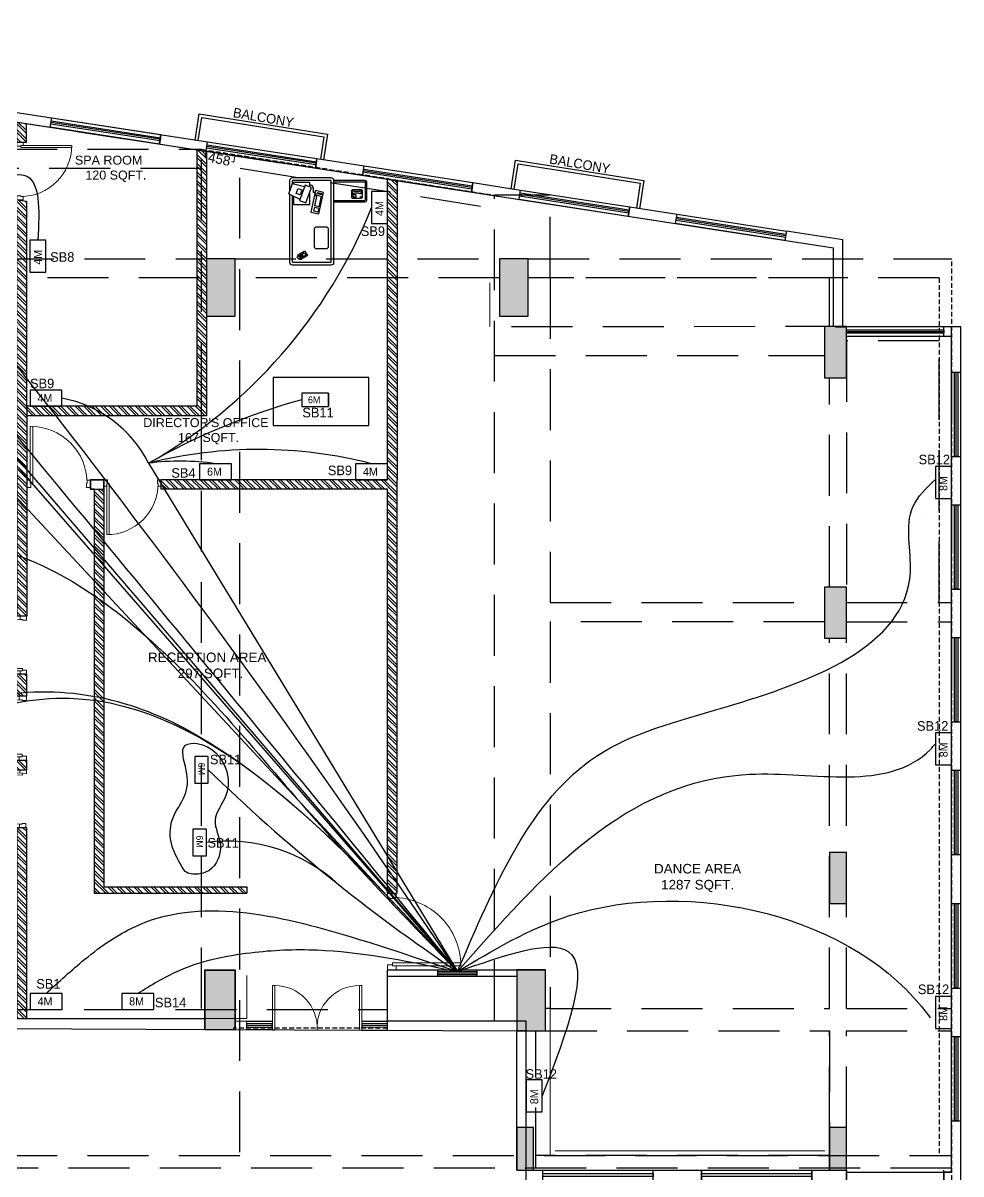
# Model space of a CAD drawing. Header units: millimetres. Extents: x 1464389 to 1998638, y -29162 to 256806.
# Drawn here: x 1717693 to 1732368, y 142002 to 160001 of the extents above; entities that cross this region are included whole.
import ezdxf

# ---------------------------------------------------------------- set-up
doc = ezdxf.new("R2010")
doc.units = ezdxf.units.MM
doc.header["$LTSCALE"] = 15
doc.header["$PDMODE"] = 35
doc.linetypes.add('DASHED2', pattern=[0.375, 0.25, -0.125])
doc.linetypes.add('HIDDEN', pattern=[9.525, 6.35, -3.175])
doc.layers.get('0').update_dxf_attribs({"lineweight": 5})
for name, color, linetype in [('0_1.5sqmm wire', 4, 'Continuous'), ('0_2.5sqmm', 6, 'Continuous'), ('0_COVE_loop', 30, 'Continuous'), ('A-ELEV-XTHK', 2, 'Continuous'), ('A-TEXT', 4, 'Continuous'), ('A-WNDW', 4, 'Continuous'), ('COLUMN', 14, 'Continuous'), ('FIRNTUR', 171, 'Continuous'), ('GFC Columns', 6, 'Continuous'), ('GFC Walls', 14, 'Continuous'), ('Layer 1', 7, 'Continuous'), ('NEW WALL', 5, 'Continuous'), ('S-beamline-7', 8, 'HIDDEN'), ('S-col-3', 3, 'Continuous'), ('S-rcshd-252', 252, 'Continuous'), ('Text', 250, 'Continuous')]:
    doc.layers.add(name, color=color, linetype=linetype)
for name, color, linetype, lineweight in [('A-DOOR', 4, 'Continuous', 0), ('dimension', 1, 'Continuous', 25), ('DOOR', 124, 'Continuous', 9), ('ledge wall line', 252, 'Continuous', 13), ('LS_DR_Wall', 5, 'Continuous', 35)]:
    doc.layers.add(name, color=color, linetype=linetype, lineweight=lineweight)
doc.layers.add('Furnitures', color=7, linetype='Continuous', lineweight=25, true_color=0x753b00)
doc.styles.add('ARIAL', font='arial.ttf')
doc.dimstyles.new('SC-25', dxfattribs={"dimtxt": 60, "dimasz": 30, "dimexe": 0, "dimexo": 0, "dimgap": 25, "dimtad": 0, "dimdec": 0, "dimzin": 0, "dimdsep": 46, "dimtxsty": 'ARIAL', "dimblk": 'ARCHTICK', "dimcen": 0.09, "dimdle": 3, "dimclrd": 251, "dimclre": 251, "dimclrt": 1, "dimadec": 0, "dimazin": 0, "dimtfac": 1, "dimtdec": 0, "dimtofl": 0, "dimtmove": 0, "dimatfit": 2, "dimfxl": 100, "dimtolj": 1, "dimtzin": 0, "dimarcsym": 0})

# ---------------------------------------------------------------- blocks, each defined once
blk = doc.blocks.new('JJJ')
at = {"layer": 'A-DOOR'}
blk.add_lwpolyline([(9654, -285892), (10402, -285892), (10402, -285852), (9654, -285852)], close=True, dxfattribs=at)
blk.add_arc((9694, -285849), 708, 359.7642, 93.2615, dxfattribs=at)
blk = doc.blocks.new('C')
at = {"layer": 'S-rcshd-252'}
h = blk.add_hatch(color=1, dxfattribs=at)
h.dxf.hatch_style = 1
h.paths.add_polyline_path([(2188411, 910774), (2187961, 910774), (2187961, 909874), (2188261, 909874), (2188411, 909874)])
h.paths.add_polyline_path([(2188411, 899641), (2188261, 899641), (2187961, 899641), (2187961, 898741), (2188411, 898741)])
h.paths.add_polyline_path([(2188711, 896750), (2187961, 896750), (2187961, 896550), (2188711, 896550)])
h.paths.add_polyline_path([(2193256, 899641), (2192781, 899641), (2192781, 898686), (2193256, 898686)])
h.paths.add_polyline_path([(2193196, 896750), (2193135, 896750), (2193135, 896550), (2193196, 896550)])
h.paths.add_polyline_path([(2193346, 896614), (2193196, 896614), (2193196, 896550), (2193346, 896550)])
h.paths.add_polyline_path([(2193736, 896750), (2193196, 896750), (2193196, 896614), (2193736, 896614)])
h.paths.add_polyline_path([(2193886, 896614), (2193736, 896614), (2193346, 896614), (2193346, 896550), (2193886, 896550)])
h.paths.add_polyline_path([(2193886, 896750), (2193736, 896750), (2193736, 896614), (2193886, 896614)])
h.paths.add_polyline_path([(2198475, 899036), (2198000, 899036), (2198000, 898722), (2198475, 898720)])
h.paths.add_polyline_path([(2198475, 899651), (2198000, 899651), (2198000, 899036), (2198475, 899036)])
h.paths.add_polyline_path([(2203030, 897190), (2202880, 897190), (2202880, 896750), (2203030, 896750)])
h.paths.add_polyline_path([(2203145, 897190), (2203030, 897190), (2203030, 896750), (2203145, 896750)])
h.paths.add_polyline_path([(2203145, 896750), (2203030, 896750), (2203030, 896550), (2203145, 896550)])
h.paths.add_polyline_path([(2203030, 896750), (2202880, 896750), (2202880, 896550), (2203030, 896550)])
h.paths.add_polyline_path([(2203030, 896550), (2202880, 896550), (2202880, 896520), (2203030, 896520)])
h.paths.add_polyline_path([(2203145, 896550), (2203030, 896550), (2203030, 896520), (2203145, 896520)])
h.paths.add_polyline_path([(2208039, 896750), (2207774, 896750), (2207774, 896550), (2208039, 896550)])
h.paths.add_polyline_path([(2208039, 897190), (2207774, 897190), (2207774, 896750), (2208039, 896750)])
h.paths.add_polyline_path([(2208039, 896550), (2207774, 896550), (2207774, 896520), (2208039, 896520)])
h.paths.add_polyline_path([(2208039, 901491), (2207774, 901491), (2207774, 900691), (2208039, 900691)])
h.paths.add_polyline_path([(2208039, 905638), (2207694, 905638), (2207694, 904838), (2208039, 904838)])
h.paths.add_polyline_path([(2208039, 909712), (2207694, 909712), (2207694, 908912), (2208039, 908912)])
h.paths.add_polyline_path([(2203060, 910774), (2202610, 910774), (2202610, 909874), (2203060, 909874)])
h.paths.add_polyline_path([(2198475, 910774), (2198025, 910774), (2198025, 909874), (2198475, 909874)])
h.paths.add_polyline_path([(2193260, 910774), (2192810, 910774), (2192810, 909874), (2193260, 909874)])
h = blk.add_hatch(color=1, dxfattribs=at)
h.dxf.hatch_style = 1
h.paths.add_polyline_path([(2203330, 899651), (2202880, 899651), (2202880, 898851), (2203030, 898851), (2203030, 898701), (2203330, 898701)])
h.paths.add_polyline_path([(2203030, 898851), (2202880, 898851), (2202880, 898701), (2203030, 898701)], flags=17)
at = {"layer": 'COLUMN', "color": 240, "true_color": 0xed1f24}
blk.add_lwpolyline([(2203330, 899651), (2202880, 899651), (2202880, 898701), (2203330, 898701)], close=True, dxfattribs=at)
at = {"layer": 'S-col-3', "color": 1, "lineweight": -3, "ltscale": 0.15}
for points in [[(2187961, 909874), (2188411, 909874), (2188411, 910774), (2187961, 910774)], [(2192810, 909874), (2193260, 909874), (2193260, 910774), (2192810, 910774)], [(2198025, 909874), (2198475, 909874), (2198475, 910774), (2198025, 910774)], [(2202610, 909874), (2203060, 909874), (2203060, 910774), (2202610, 910774)], [(2208039, 909712), (2207694, 909712), (2207694, 908912), (2208039, 908912)], [(2208039, 905638), (2207694, 905638), (2207694, 904838), (2208039, 904838)], [(2208039, 905638), (2207694, 905638), (2207694, 904838), (2208039, 904838)], [(2207774, 900691), (2208039, 900691), (2208039, 901491), (2207774, 901491)], [(2207774, 900691), (2208039, 900691), (2208039, 901491), (2207774, 901491)], [(2187961, 898741), (2188411, 898741), (2188411, 899641), (2187961, 899641)], [(2192781, 898686), (2193256, 898686), (2193256, 899641), (2192781, 899641)], [(2202880, 896520), (2203145, 896520), (2203145, 897190), (2202880, 897190)], [(2207774, 896520), (2208039, 896520), (2208039, 897190), (2207774, 897190)], [(2207774, 896520), (2208039, 896520), (2208039, 897190), (2207774, 897190)]]:
    blk.add_lwpolyline(points, close=True, dxfattribs=at)
blk.add_lwpolyline([(2198000, 898722), (2198000, 899651), (2198475, 899651), (2198475, 898720)], dxfattribs=at)
blk = doc.blocks.new('3rd floor beam')
at = {"layer": 'GFC Walls', "color": 252, "linetype": 'DASHED2', "ltscale": 20, "true_color": 0x939598}
for points in [[(2205673, 735816), (2205673, 750221)], [(2205473, 749921), (2205473, 736197)]]:
    blk.add_lwpolyline(points, dxfattribs=at)
at = {"layer": 'S-beamline-7', "ltscale": 10}
for p, q in [((2203758, 745084), (2203758, 748359)), ((2182149, 739337), (2184245, 739337)), ((2189240, 738482), (2196843, 738479)), ((2184095, 736197), (2184095, 738187)), ((2203758, 736636), (2203758, 738147)), ((2204023, 736636), (2204023, 738147))]:
    blk.add_line(p, q, dxfattribs=at)
at = {"layer": 'S-beamline-7', "color": 9, "ltscale": 10, "true_color": 0xc7c8ca}
for points in [[(2182149, 751932), (2193934, 751933)], [(2183870, 738187), (2183870, 751923)], [(2184470, 751923), (2184470, 738187)], [(2188715, 738187), (2188715, 751923)], [(2189315, 738187), (2189315, 751923)], [(2183870, 751632), (2183870, 751632), (2182445, 751632), (2182445, 750221), (2183870, 750221), (2183870, 749921), (2182445, 749921), (2182445, 738497)], [(2193934, 751632), (2189290, 751632), (2188690, 751632), (2184470, 751632)], [(2194534, 736247), (2194534, 751636)], [(2194534, 736247), (2194534, 751636)], [(2194536, 751636), (2198521, 751010)], [(2199389, 749921), (2199389, 751214), (2198517, 751214)], [(2198519, 738297), (2198519, 751213)], [(2184395, 750221), (2188794, 750221)], [(2189244, 750221), (2193980, 750221)], [(2194457, 750221), (2198594, 750221)], [(2199044, 749921), (2199044, 750221), (2205673, 750221)], [(2188794, 749921), (2184395, 749921)], [(2193905, 749921), (2189244, 749921)], [(2198594, 749921), (2194459, 749921)], [(2205473, 749921), (2199044, 749921)], [(2203758, 749158), (2203758, 749921), (2199389, 749921), (2199389, 744843), (2203678, 744843)], [(2204023, 748709), (2204023, 749159), (2198519, 749156)], [(2198519, 748706), (2203678, 748708)], [(2193934, 738497), (2193934, 747961)], [(2204023, 744843), (2205665, 744843)], [(2203678, 744543), (2199389, 744543), (2199389, 738497), (2203758, 738497), (2203758, 744284)], [(2204023, 744543), (2205665, 744543)], [(2204023, 738497), (2204023, 744543)], [(2184470, 742461), (2189315, 742461), (2189315, 743061), (2184470, 743061)], [(2204023, 738497), (2205665, 738497)], [(2182149, 738487), (2183945, 738487)], [(2184395, 738487), (2188765, 738487)], [(2182149, 738187), (2188765, 738187)], [(2184470, 738187), (2184470, 736237)], [(2199164, 735997), (2199164, 738147), (2203758, 738147), (2203758, 736197), (2199164, 736197)], [(2204023, 738147), (2205665, 738147)], [(2182149, 736197), (2205665, 736197)], [(2205665, 735997), (2182149, 735997)]]:
    blk.add_lwpolyline(points, dxfattribs=at)
for points in [[(2204023, 744843), (2205473, 744843), (2205473, 748934), (2204023, 748934)], [(2182445, 742761), (2183870, 742761), (2183870, 743061), (2182445, 743061)]]:
    blk.add_lwpolyline(points, close=True, dxfattribs=at)
blk = doc.blocks.new('_ArchTick')
at = {"color": 0, "linetype": 'ByBlock', "const_width": 0.15}
blk.add_lwpolyline([(-0.5, -0.5), (0.5, 0.5)], dxfattribs=at)
blk = doc.blocks.new('*D24')
at = {"layer": 'Defpoints', "color": 0, "ltscale": 0.25, "transparency": 16777216}
for p in [(886926, -144276), (886906, -144375), (887375, -144367)]:
    blk.add_point(p, dxfattribs=at)
at = {"layer": 'dimension', "color": 251, "lineweight": -2, "ltscale": 0.25, "transparency": 16777216}
for p, q in [((886926, -144276), (886906, -144375)), ((886903, -144374), (886940, -144382)), ((887358, -144466), (887320, -144458)), ((887375, -144367), (887355, -144465))]:
    blk.add_line(p, q, dxfattribs=at)
at = {"layer": 'dimension', "color": 251, "lineweight": -2, "ltscale": 0.25, "transparency": 16777216, "xscale": 30, "yscale": 30, "zscale": 30}
for p, rotation in [((886906, -144375), 168.5938547688542), ((887355, -144465), 348.5938547688542)]:
    blk.add_blockref('_ArchTick', p, dxfattribs=dict(at, rotation=rotation))
at = {"layer": 'dimension', "color": 1, "ltscale": 0.25, "transparency": 16777216, "insert": (887130, -144420), "char_height": 60, "attachment_point": 5, "rotation": 348.5939, "style": 'ARIAL'}
blk.add_mtext('\\A1;{\\H2.5x;458}', dxfattribs=at)
blk = doc.blocks.new('D900')
for points in [[(0, 840), (0, 900), (100, 900), (100, 850), (60, 850), (60, 840)], [(0, 60), (0, 0), (100, 0), (100, 50), (60, 50), (60, 60)]]:
    blk.add_lwpolyline(points, close=True)
blk.add_lwpolyline([(60, 850, -0.414214), (860, 50), (60, 50), (60, 85), (859, 85)], format="xyb")
blk = doc.blocks.new('DOOR')
at = {"layer": 'DOOR'}
for p, xscale, yscale, zscale, rotation in [((876743, -142876), 0.9998884328855395, 0.9998884328855395, 0.9998884328855395, 179.9999999999829), ((884116, -149552), -1.111111111111109, 1.111111111111109, 1.111111111111109, 270), ((884112, -152470), -1.000938348249392, 1.000938348249392, 1.000938348249392, 359.9999999999933), ((878641, -152620), 0.833208019786223, 0.833208019786223, 0.833208019786223, 90), ((878788, -152620), -0.8333333333330907, 0.8333333333330907, 0.8333333333330907, 270), ((878183, -153970), -0.8333333333323137, 0.8333333333323137, 0.8333333333323137, 180), ((884112, -153970), 1.001173196474355, 1.001173196474355, 1.001173196474355, 179.4305568197881), ((877163, -155840), -0.8333333333333355, 0.8333333333333355, 0.8333333333333341, 90)]:
    blk.add_blockref('D900', p, dxfattribs=dict(at, xscale=xscale, yscale=yscale, zscale=zscale, rotation=rotation))
at = {"layer": 'DOOR', "xscale": -1}
for p, rotation in [((883962, -144155), 180), ((881712, -147027), 180), ((881683, -155840), 90)]:
    blk.add_blockref('D900', p, dxfattribs=dict(at, rotation=rotation))
at = {"layer": 'DOOR'}
blk.add_blockref('D900', (881712, -145977), dxfattribs=at)
for p, xscale, yscale, zscale in [((880458, -146877), -1.022222222228302, 1.022222222228302, 1.022222222228302), ((884112, -153820), -1.111111111111109, 1.111111111111109, 1.111111111111109), ((889761, -157100), 1.33333333333362, 1.33333333333362, 1.33333333333362), ((881538, -160000), 0.8333333333333334, 0.8333333333333334, 0.8333333333333334)]:
    blk.add_blockref('D900', p, dxfattribs=dict(at, xscale=xscale, yscale=yscale, zscale=zscale))
at = {"layer": 'DOOR', "xscale": -1}
for p in [(880458, -146877), (880458, -151120), (880458, -151120), (880483, -153811)]:
    blk.add_blockref('D900', p, dxfattribs=at)
at = {"layer": 'DOOR'}
for p, rotation in [((880458, -147027), 180), ((880458, -147027), 180), ((885321, -149432), 270)]:
    blk.add_blockref('D900', p, dxfattribs=dict(at, rotation=rotation))
blk = doc.blocks.new('INTRNAL WALLS')
at = {"layer": 'ledge wall line'}
h = blk.add_hatch(dxfattribs=at)
h.set_pattern_fill('ANSI32', color=256, scale=10, angle=90)
h.paths.add_polyline_path([(881833, -153970), (884112, -153970), (884112, -153820), (881683, -153820), (881683, -157110), (881833, -157110)])
h.paths.add_polyline_path([(882312, -149582), (883965, -149582), (883965, -149432), (881862, -149432), (881862, -147927), (881712, -147927), (881712, -149582), (882162, -149582), (882162, -152470), (881712, -152470), (881712, -152620), (883962, -152620), (883962, -152820), (884112, -152820), (884112, -152470), (882312, -152470)])
h.paths.add_polyline_path([(880483, -151120), (875067, -151120), (875067, -151270), (876950, -151270), (876950, -152620), (877891, -152620), (877891, -152470), (877100, -152470), (877100, -151270), (878641, -151270), (878641, -152620), (878788, -152620), (878788, -151270), (878933, -151270), (880333, -151270), (880333, -152470), (879538, -152470), (879538, -152620), (880333, -152620), (880333, -152911), (880483, -152911)])
h.paths.add_polyline_path([(880483, -148961), (880483, -147927), (880333, -147927), (880333, -148961), (874917, -148961), (874917, -149111), (880333, -149111), (880333, -150220), (880483, -150220)])
h.paths.add_polyline_path([(880483, -146877), (877313, -146877), (877313, -144171), (880333, -144645), (880333, -145977), (880483, -145977), (880483, -144517), (876791, -143937), (876791, -143775), (876641, -143775), (876641, -144065), (877163, -144147), (877163, -146877), (875067, -146877), (875067, -147027), (880483, -147027)])
h.paths.add_polyline_path([(884112, -145078), (881712, -144708), (881712, -145077), (881862, -145077), (881862, -144883), (883962, -145207), (883962, -146877), (881712, -146877), (881712, -147027), (883962, -147027), (883967, -151569), (884117, -151569)])
h.paths.add_polyline_path([(886927, -144298), (886777, -144275), (886777, -148282), (884115, -148282), (884115, -148432), (886927, -148432)])
h.paths.add_polyline_path([(889911, -149432), (889911, -144757), (889761, -144734), (889761, -149432), (886221, -149432), (886221, -149582), (889761, -149582), (889761, -155900), (889911, -155900)])
h.paths.add_polyline_path([(881638, -158065), (881683, -158065), (881683, -157965), (881538, -157965), (881538, -159250), (881638, -159250)])
h.paths.add_polyline_path([(882037, -160000), (881538, -160000), (881538, -160100), (882037, -160100)])
h.paths.add_polyline_path([(884112, -154870), (883962, -154870), (883962, -157860), (884112, -157860)])
h.paths.add_polyline_path([(880783, -155840), (880483, -155840), (880483, -153811), (878183, -153811), (878183, -153970), (880333, -153970), (880333, -155840), (878333, -155840), (878333, -154720), (878183, -154720), (878183, -155840), (877313, -155840), (877163, -155840), (877163, -157110), (877313, -157110), (877313, -155990), (880783, -155987)])
h.paths.add_polyline_path([(876413, -155840), (875067, -155840), (875067, -155990), (876413, -155990)])
h.paths.add_polyline_path([(876863, -157860), (875067, -157860), (875067, -158010), (876863, -158010)])
h.paths.add_polyline_path([(876791, -142736), (876641, -142714), (876641, -142876), (876791, -142876)])
h.paths.add_polyline_path([(884112, -143864), (883962, -143841), (883962, -144155), (884112, -144155)])
h = blk.add_hatch(dxfattribs=at)
h.set_pattern_fill('ANSI32', color=256, scale=10, angle=90)
h.paths.add_polyline_path([(887561, -155800), (885171, -155800), (885171, -155900), (887561, -155900)])
h.paths.add_polyline_path([(885321, -149582), (885171, -149582), (885171, -155800), (885321, -155800)])
at = {"layer": 'NEW WALL'}
for p, q in [((876641, -143775), (876641, -144065)), ((876791, -143775), (876641, -143775)), ((876791, -143937), (876791, -143775)), ((880483, -144517), (876791, -143937)), ((883962, -144155), (883962, -143841)), ((883962, -143841), (884112, -143864)), ((884112, -144155), (884112, -143864)), ((877163, -144147), (876641, -144065)), ((877163, -144147), (877163, -146877)), ((883962, -144155), (884112, -144155)), ((880333, -144645), (877313, -144171)), ((877313, -144171), (877313, -146877)), ((886777, -144275), (886777, -148282)), ((886777, -144275), (886927, -144298)), ((886927, -144298), (886927, -148432)), ((880483, -144517), (880483, -145977)), ((880333, -144645), (880333, -145977)), ((881712, -144708), (884112, -145078)), ((881712, -144708), (881712, -145077)), ((881862, -144883), (883962, -145207)), ((881862, -144883), (881862, -145077)), ((881712, -145077), (881862, -145077)), ((883962, -146877), (883962, -145207)), ((880333, -145977), (880483, -145977)), ((877163, -146877), (875067, -146877)), ((875067, -146877), (875067, -147027)), ((880483, -147027), (875067, -147027)), ((880483, -146877), (877313, -146877)), ((880483, -146877), (880483, -147027)), ((883962, -146877), (881712, -146877)), ((881712, -146877), (881712, -147027)), ((881712, -147027), (883962, -147027)), ((880333, -148961), (880333, -147927)), ((880483, -147927), (880333, -147927)), ((880483, -148961), (880483, -147927)), ((881712, -147927), (881712, -149277)), ((881712, -149582), (881712, -147927)), ((881712, -147927), (881862, -147927)), ((881862, -147927), (881862, -149432)), ((880333, -148961), (874917, -148961)), ((874917, -148961), (874917, -149111)), ((880483, -150220), (880483, -148961)), ((880333, -149111), (874917, -149111)), ((880333, -150220), (880333, -149111)), ((886221, -149582), (886221, -149432)), ((882162, -149582), (881712, -149582)), ((882162, -149582), (882162, -152470)), ((882312, -149582), (883962, -149582)), ((882312, -152470), (882312, -149582)), ((885171, -149582), (885321, -149582)), ((880483, -150220), (880333, -150220)), ((880483, -151120), (875067, -151120)), ((875067, -151270), (875067, -151120)), ((880483, -151120), (880483, -152911)), ((876950, -151270), (875067, -151270)), ((876950, -151270), (876950, -152620)), ((878641, -151270), (877100, -151270)), ((877100, -151270), (877100, -152470)), ((878641, -152620), (878641, -151270)), ((878783, -151270), (878933, -151270)), ((880333, -151270), (878788, -151270)), ((878788, -152620), (878788, -151270)), ((880333, -151270), (880333, -152470)), ((877891, -152620), (876950, -152620)), ((877891, -152470), (877100, -152470)), ((877891, -152620), (877891, -152470)), ((878641, -152620), (878791, -152620)), ((880333, -152470), (879538, -152470)), ((879538, -152620), (879538, -152470)), ((880333, -152620), (879538, -152620)), ((880333, -152620), (880333, -152911)), ((880333, -152911), (880483, -152911)), ((878183, -153811), (880483, -153811)), ((878183, -153970), (878183, -153811)), ((880483, -153811), (880483, -155840)), ((881683, -153820), (881683, -157110)), ((881683, -153820), (884112, -153820)), ((884112, -153820), (884112, -153970)), ((880333, -153970), (878183, -153970)), ((880333, -153970), (880333, -155840)), ((881833, -153970), (881833, -157110)), ((881833, -153970), (884112, -153970)), ((878183, -155840), (878183, -154720)), ((878183, -154720), (878333, -154720)), ((878333, -154720), (878333, -155840)), ((883962, -154870), (883962, -157860)), ((883962, -154870), (884112, -154870)), ((884112, -154870), (884112, -157860)), ((878183, -155840), (877313, -155840)), ((878333, -155840), (880333, -155840)), ((880483, -155840), (880783, -155840)), ((880783, -155840), (880783, -155987)), ((887561, -155800), (887561, -155900)), ((880783, -155987), (877313, -155990)), ((881683, -157110), (881833, -157110)), ((881538, -159250), (881538, -157965)), ((881538, -157965), (881683, -157965)), ((881683, -158065), (881683, -157965)), ((883962, -157860), (884112, -157860)), ((881638, -159250), (881638, -158065)), ((881638, -158065), (881683, -158065)), ((881538, -159250), (881638, -159250)), ((881538, -160000), (882037, -160000)), ((881538, -160100), (881538, -160000)), ((882037, -160000), (882037, -160100)), ((881538, -160100), (882037, -160100))]:
    blk.add_line(p, q, dxfattribs=at)
for points in [[(876791, -142876), (876641, -142876), (876641, -142714), (876791, -142736)], [(876413, -155840), (875067, -155840), (875067, -155990), (876413, -155990)], [(875067, -157860), (876863, -157860), (876863, -158010), (875067, -158010)]]:
    blk.add_lwpolyline(points, close=True, dxfattribs=at)
for points in [[(889761, -149432), (889761, -144734), (889911, -144757), (889911, -149432)], [(884112, -145078), (884117, -151569), (883967, -151569), (883962, -147027)], [(886777, -148282), (884112, -148282)], [(886927, -148432), (884112, -148432)], [(881862, -149432), (883962, -149432)], [(889761, -149432), (886221, -149432)], [(889761, -155900), (889911, -155900), (889911, -149432)], [(885171, -149582), (885171, -155900), (887561, -155900)], [(885321, -149582), (885321, -155800), (887561, -155800)], [(889761, -155900), (889761, -149582), (886221, -149582)], [(882312, -152470), (884112, -152470), (884112, -152820), (883962, -152820), (883962, -152620), (881712, -152620), (881712, -152470), (882162, -152470)], [(877313, -155990), (877313, -157110), (877163, -157110), (877163, -155840), (877313, -155840)]]:
    blk.add_lwpolyline(points, dxfattribs=at)
blk = doc.blocks.new('DESK1')
at = {"layer": 'Furnitures'}
for p, q in [((0, 1.35), (0, 0.65)), ((0.244, 1.4), (0.05, 1.4)), ((0.05, 1.34), (0.05, 0.66)), ((0.109, 1.35), (0.06, 1.35)), ((0.089, 1.333), (0.114, 1.333)), ((0.089, 1.033), (0.089, 1.333)), ((0.297, 1.419), (0.109, 1.351)), ((0.109, 1.351), (0.163, 1.131)), ((0.293, 1.285), (0.199, 1.251)), ((0.318, 1.214), (0.293, 1.285)), ((0.297, 1.419), (0.397, 1.217)), ((1.55, 1.4), (0.307, 1.4)), ((1.54, 1.35), (0.331, 1.35)), ((0.34, 1.333), (0.489, 1.333)), ((0.489, 1.333), (0.489, 1.033)), ((1.447, 1.264), (1.429, 1.231)), ((1.491, 1.239), (1.447, 1.264)), ((1.55, 0.66), (1.55, 1.34)), ((1.6, 0.65), (1.6, 1.35)), ((0.139, 1.123), (0.421, 1.225)), ((0.182, 1.005), (0.139, 1.123)), ((0.464, 1.108), (0.182, 1.005)), ((0.199, 1.251), (0.224, 1.18)), ((0.224, 1.18), (0.318, 1.214)), ((0.421, 1.225), (0.464, 1.108)), ((1.413, 1.255), (1.338, 1.125)), ((1.338, 1.125), (1.425, 1.075)), ((1.358, 1.143), (1.383, 1.186)), ((1.365, 1.139), (1.358, 1.143)), ((1.39, 1.182), (1.365, 1.139)), ((1.398, 1.177), (1.373, 1.134)), ((1.373, 1.134), (1.416, 1.109)), ((1.383, 1.186), (1.39, 1.182)), ((1.409, 1.219), (1.398, 1.201)), ((1.398, 1.201), (1.461, 1.165)), ((1.441, 1.152), (1.398, 1.177)), ((1.471, 1.183), (1.409, 1.219)), ((1.431, 1.245), (1.413, 1.255)), ((1.416, 1.109), (1.441, 1.152)), ((1.431, 1.245), (1.422, 1.23)), ((1.422, 1.23), (1.474, 1.2)), ((1.449, 1.148), (1.424, 1.105)), ((1.424, 1.105), (1.431, 1.101)), ((1.425, 1.075), (1.5, 1.205)), ((1.429, 1.231), (1.472, 1.206)), ((1.431, 1.101), (1.456, 1.144)), ((1.456, 1.144), (1.449, 1.148)), ((1.461, 1.165), (1.471, 1.183)), ((1.472, 1.206), (1.491, 1.239)), ((1.474, 1.2), (1.483, 1.215)), ((1.5, 1.205), (1.483, 1.215)), ((0.172, 1.033), (0.089, 1.033)), ((0.125, 1.033), (0.14, 0.998)), ((0.14, 0.998), (0.152, 0.993)), ((0.152, 0.993), (0.156, 0.993)), ((0.156, 0.993), (0.156, 0.986)), ((0.156, 0.986), (0.164, 0.991)), ((0.164, 0.991), (0.164, 0.978)), ((0.164, 0.978), (0.174, 0.983)), ((0.174, 0.983), (0.178, 0.973)), ((0.178, 0.973), (0.184, 0.986)), ((0.184, 0.986), (0.186, 0.971)), ((0.186, 0.971), (0.19, 0.983)), ((0.19, 1.033), (0.189, 1.033)), ((0.19, 0.971), (0.201, 0.983)), ((0.19, 0.983), (0.19, 0.971)), ((0.201, 0.983), (0.201, 0.966)), ((0.201, 0.966), (0.211, 0.981)), ((0.211, 0.981), (0.207, 0.968)), ((0.207, 0.968), (0.219, 0.978)), ((0.219, 0.978), (0.221, 0.966)), ((0.221, 0.966), (0.231, 0.978)), ((0.231, 0.966), (0.239, 0.978)), ((0.231, 0.978), (0.231, 0.966)), ((0.239, 0.933), (0.63, 1.016)), ((0.239, 0.978), (0.241, 0.968)), ((0.244, 0.908), (0.239, 0.933)), ((0.241, 0.968), (0.249, 0.978)), ((0.27, 0.786), (0.244, 0.908)), ((0.249, 0.966), (0.258, 0.978)), ((0.249, 0.978), (0.249, 0.966)), ((0.489, 1.033), (0.258, 1.033)), ((0.258, 0.978), (0.262, 0.968)), ((0.262, 0.968), (0.268, 0.973)), ((0.268, 0.973), (0.264, 0.954)), ((0.264, 0.954), (0.27, 0.939)), ((0.661, 0.869), (0.27, 0.786)), ((0.298, 0.894), (0.274, 0.889)), ((0.274, 0.889), (0.289, 0.816)), ((0.293, 0.919), (0.342, 0.929)), ((0.314, 0.821), (0.298, 0.894)), ((0.518, 0.941), (0.322, 0.899)), ((0.322, 0.899), (0.338, 0.826)), ((0.338, 0.826), (0.534, 0.868)), ((0.534, 0.868), (0.518, 0.941)), ((0.616, 0.962), (0.543, 0.946)), ((0.543, 0.946), (0.558, 0.873)), ((0.558, 0.873), (0.632, 0.888)), ((0.632, 0.888), (0.616, 0.962)), ((0.63, 1.016), (0.661, 0.869)), ((0.925, 0.95), (0.9, 0.925)), ((0.9, 0.925), (0.9, 0.725)), ((1.275, 0.95), (0.925, 0.95)), ((1.3, 0.925), (1.275, 0.95)), ((1.3, 0.725), (1.3, 0.925)), ((0.06, 0.65), (1.54, 0.65)), ((0.289, 0.816), (0.314, 0.821)), ((0.9, 0.725), (0.925, 0.7)), ((0.925, 0.7), (1.275, 0.7)), ((1.275, 0.7), (1.3, 0.725)), ((0.05, 0.6), (0.05, 0.03)), ((0.05, 0.6), (1.55, 0.6)), ((0.075, 0.6), (0.075, 0.035)), ((0.425, 0.035), (0.425, 0.6)), ((0.45, 0.03), (0.45, 0.6)), ((0.225, 0.09), (0.225, 0.26)), ((0.24, 0.275), (0.36, 0.275)), ((0.245, 0.228), (0.245, 0.245)), ((0.247, 0.223), (0.253, 0.217)), ((0.255, 0.255), (0.285, 0.255)), ((0.255, 0.138), (0.255, 0.212)), ((0.285, 0.138), (0.285, 0.212)), ((0.287, 0.217), (0.293, 0.223)), ((0.295, 0.228), (0.295, 0.245)), ((0.308, 0.243), (0.308, 0.197)), ((0.355, 0.243), (0.308, 0.243)), ((0.355, 0.197), (0.355, 0.243)), ((0.375, 0.26), (0.375, 0.09)), ((0.08, 0), (0.42, 0)), ((0.085, 0.025), (0.415, 0.025)), ((0.36, 0.075), (0.24, 0.075)), ((0.245, 0.105), (0.245, 0.122)), ((0.253, 0.133), (0.247, 0.127)), ((0.285, 0.095), (0.255, 0.095)), ((0.287, 0.133), (0.293, 0.127)), ((0.295, 0.105), (0.295, 0.122)), ((0.308, 0.197), (0.355, 0.197)), ((0.347, 0.109), (0.347, 0.101)), ((0.355, 0.109), (0.347, 0.109)), ((0.347, 0.101), (0.355, 0.101)), ((0.355, 0.101), (0.355, 0.109))]:
    blk.add_line(p, q, dxfattribs=at)
for centre, radius, start, end in [((0.05, 1.35), 0.05, 90, 180), ((0.06, 1.34), 0.01, 90, 180), ((1.54, 1.34), 0.01, 0, 90), ((1.55, 1.35), 0.05, 0, 90), ((0.05, 0.65), 0.05, 180, 270), ((0.06, 0.66), 0.01, 180, 270), ((1.54, 0.66), 0.01, 270, 0), ((1.54, 0.66), 0.01, 270, 0), ((1.55, 0.65), 0.05, 270, 0), ((0.24, 0.26), 0.015, 90, 180), ((0.255, 0.245), 0.01, 90, 180), ((0.252, 0.228), 0.0075, 180, 225), ((0.248, 0.212), 0.0075, 0, 45), ((0.285, 0.245), 0.01, 0, 90), ((0.293, 0.212), 0.0075, 135, 180), ((0.288, 0.228), 0.0075, 315, 0), ((0.36, 0.26), 0.015, 0, 90), ((0.08, 0.03), 0.03, 180, 270), ((0.085, 0.035), 0.01, 180, 270), ((0.24, 0.09), 0.015, 180, 270), ((0.252, 0.122), 0.0075, 135, 180), ((0.255, 0.105), 0.01, 180, 270), ((0.248, 0.138), 0.0075, 315, 0), ((0.292, 0.138), 0.007, 180, 225), ((0.285, 0.105), 0.01, 270, 0), ((0.288, 0.122), 0.007, 0, 45), ((0.36, 0.09), 0.015, 270, 0), ((0.415, 0.035), 0.01, 270, 0), ((0.42, 0.03), 0.03, 270, 0)]:
    blk.add_arc(centre, radius, start, end, dxfattribs=at)
blk = doc.blocks.new('outer wall')
for p, q in [((886191, -144184.2), (886213.5, -144041.2)), ((886193.7, -144184.7), (886217, -144036.5)), ((888631.2, -144560.2), (888654.5, -144412)), ((895977.6, -145691.9), (896000.9, -145543.7)), ((898732.9, -157382.1), (898732.9, -156059.1)), ((887376.9, -157900.1), (887556.9, -157900.1)), ((887556.9, -157900.1), (887556.9, -158031.3)), ((898462.9, -160261.1), (898462.9, -160381.1))]:
    blk.add_line(p, q)
at = {"layer": 'A-WNDW', "ltscale": 0.5}
for p, q in [((884483.9, -143921.3), (884507.2, -143773.1)), ((884484.1, -143921.3), (884507.4, -143773.1)), ((886922.1, -144296.9), (886945.4, -144148.7)), ((886922.4, -144296.9), (886945.7, -144148.7)), ((889372.1, -144676.6), (889395.4, -144528.4)), ((891818.9, -145051.2), (891842.2, -144903)), ((894268, -145428.5), (894291.3, -145280.3)), ((887556.9, -157900.1), (887958.9, -157900.2)), ((889358.9, -157900.2), (889760.9, -157900.1)), ((887556.9, -158031.3), (887958.9, -158031)), ((889358.9, -158041.6), (889760.9, -158041.1))]:
    blk.add_line(p, q, dxfattribs=at)
for points in [[(884484.1, -143919.6), (884507.4, -143771.4), (886217, -144036.5), (886193.7, -144184.7)], [(886201.8, -144133.6), (884492, -143870.2), (884499.6, -143820.8), (886209.4, -144084.2)], [(886922.4, -144295.2), (886945.7, -144147), (888655.2, -144412.1), (888632, -144560.3)], [(888640.1, -144509.2), (886930.2, -144245.8), (886937.8, -144196.4), (888647.7, -144459.8)], [(889372.5, -144674.3), (889395.8, -144526.2), (891096.3, -144785.8), (891073, -144934)], [(891080.5, -144886.9), (889380.6, -144623.3), (889388.2, -144573.8), (891088.1, -144837.5)], [(891818.9, -145051.2), (891842.2, -144903), (893550, -145166.1), (893526.7, -145314.3)], [(893534.8, -145263.8), (891827.3, -144997.9), (891834.9, -144948.5), (893542.4, -145214.4)], [(894268, -145428.5), (894291.3, -145280.3), (896000.9, -145543.7), (895977.6, -145691.9)], [(895985.5, -145642.5), (894276.1, -145377.4), (894283.7, -145328), (895993.1, -145593.1)], [(896940.9, -147091.1), (898462.9, -147091.1), (898462.9, -147141.1), (896940.9, -147141.1)], [(898632.9, -149071.1), (898632.9, -147751.1), (898682.9, -147751.1), (898682.9, -149071.1)], [(898632.9, -151146.1), (898632.9, -149826.1), (898682.9, -149826.1), (898682.9, -151146.1)], [(898632.9, -153221.1), (898632.9, -151901.1), (898682.9, -151901.1), (898682.9, -153221.1)], [(898632.9, -155294.1), (898632.9, -153976.1), (898682.9, -153976.1), (898682.9, -155294.1)], [(898632.9, -157382.1), (898632.9, -156059.1), (898682.9, -156059.1), (898682.9, -157382.1)], [(887958.9, -157941.7), (887556.9, -157942), (887556.9, -157992), (887958.9, -157991.7)], [(889760.9, -157941), (889358.9, -157941.6), (889358.9, -157991.6), (889760.9, -157991)], [(898632.9, -159461.1), (898632.9, -158142.1), (898682.9, -158142.1), (898682.9, -159461.1)], [(892191.9, -160281.1), (893917.9, -160281.1), (893917.9, -160331.1), (892191.9, -160331.1)], [(894672.9, -160281.1), (896400.9, -160281.1), (896400.9, -160331.1), (894672.9, -160331.1)]]:
    blk.add_lwpolyline(points, close=True, dxfattribs=at)
for points in [[(886205.6, -144108.9), (884495.8, -143845.5)], [(888643.9, -144484.5), (886934, -144221.1)], [(891084.3, -144862.2), (889384.1, -144600.3)], [(893538.6, -145239.1), (891831.1, -144973.2)], [(895989.3, -145617.8), (894279.6, -145354.4)], [(896940.9, -147116.1), (898462.9, -147116.1)], [(898657.9, -149071.1), (898657.9, -147751.1)], [(898657.9, -151146.1), (898657.9, -149826.1)], [(898657.9, -153221.1), (898657.9, -151901.1)], [(898657.9, -155294.1), (898657.9, -153976.1)], [(898657.9, -157382.1), (898657.9, -156059.1)], [(898657.9, -159461.1), (898657.9, -158142.1)]]:
    blk.add_lwpolyline(points, dxfattribs=at)
at = {"layer": 'A-WNDW', "ltscale": 0.5, "const_width": 14.1}
for points in [[(887958.9, -157966.7), (887556.9, -157967)], [(889760.9, -157966), (889358.9, -157966.6)]]:
    blk.add_lwpolyline(points, dxfattribs=at)
at = {"layer": 'GFC Walls'}
for p, q in [((874916.9, -142290.9), (886945.3, -144150.9)), ((884899.9, -143985.6), (885646.1, -144100.4)), ((886191, -144184.2), (886214.3, -144036.1)), ((886193.7, -144184.7), (886217, -144036.5)), ((887338.2, -144361.2), (888084.4, -144476)), ((888632, -144560.3), (888655.2, -144412.1)), ((888632, -144560.3), (888655.2, -144412.1)), ((888654.5, -144412), (889395.8, -144526.2)), ((889788.3, -144738.6), (890534.5, -144853.4)), ((891073, -144934), (891096.3, -144785.8)), ((891096.3, -144785.8), (891842.2, -144903)), ((892232.5, -145113.3), (892978.7, -145228.1)), ((893550, -145166.1), (894290.9, -145282.6)), ((894681.6, -145490.5), (895427.8, -145605.4)), ((896885.9, -145680), (896000.9, -145543.7)), ((896885.9, -147041.8), (896885.9, -145680)), ((896735.9, -147041.8), (896735.9, -145808.7)), ((896769.9, -147041.1), (896919.9, -147041.1)), ((898732.9, -147041.1), (896907.9, -147041.1)), ((898462.9, -147191.1), (898462.9, -147041.1)), ((898582.9, -147191.1), (898582.9, -147041.1)), ((898732.9, -160381.1), (898732.9, -147041.1)), ((898570.9, -147191.1), (896940.9, -147191.1)), ((898582.9, -147191.1), (896940.9, -147191.1)), ((898582.9, -147751.1), (898582.9, -147191.1)), ((898582.9, -147751.1), (898582.9, -148506.1)), ((898582.9, -147751.1), (898732.9, -147751.1)), ((898582.9, -151146.1), (898582.9, -149071.1)), ((898582.9, -151131.1), (898582.9, -149813.1)), ((898582.9, -151146.1), (898582.9, -149826.1)), ((898582.9, -149826.1), (898582.9, -150581.1)), ((898582.9, -153221.1), (898582.9, -151146.1)), ((898582.9, -153206.1), (898582.9, -151888.1)), ((898582.9, -153221.1), (898582.9, -151901.1)), ((898582.9, -151901.1), (898582.9, -152656.1)), ((898582.9, -156059.1), (898582.9, -153221.1)), ((891781.9, -157100.1), (889760.9, -157100.1)), ((889760.9, -158041.1), (889760.9, -157100.1)), ((891781.9, -157200.1), (889760.9, -157200.1)), ((898582.9, -159461.1), (898582.9, -157382.1)), ((882787.9, -158010.1), (891781.9, -158050.1)), ((883033.9, -157860.1), (886901.9, -157860.1)), ((891931.9, -157900.1), (889760.9, -157900.1)), ((891931.9, -160231.1), (891931.9, -157900.1)), ((891781.9, -160231.1), (891781.9, -158050.1)), ((891931.9, -158050.1), (891781.9, -158050.1)), ((898582.9, -160261.1), (898582.9, -159461.1)), ((891781.9, -160231.1), (896940.9, -160231.1)), ((891931.9, -160381.1), (891931.9, -160231.1)), ((892191.9, -160381.1), (892191.9, -160231.1)), ((893917.9, -160381.1), (893917.9, -160231.1)), ((894672.9, -160231.1), (894672.9, -160381.1)), ((896255.9, -160231.1), (896795.9, -160231.1)), ((896400.9, -160231.1), (896400.9, -160381.1)), ((896940.9, -160231.1), (896940.9, -160381.1)), ((898582.9, -160261.1), (898462.9, -160261.1)), ((898462.9, -160261.1), (898462.9, -160381.1))]:
    blk.add_line(p, q, dxfattribs=at)
at = {"layer": 'GFC Walls', "color": 252, "linetype": 'DASHED2', "ltscale": 20, "true_color": 0x939598}
blk.add_line((892306.9, -157700.1), (892231.9, -157700.1), dxfattribs=at)
at = {"layer": 'GFC Walls', "color": 3}
blk.add_line((898462.9, -160381.1), (898462.9, -160231.1), dxfattribs=at)
at = {"layer": 'GFC Walls'}
blk.add_lwpolyline([(876355, -142669), (896735.9, -145808.7)], dxfattribs=at)
at = {"layer": 'GFC Walls', "color": 252, "linetype": 'DASHED2', "ltscale": 20, "true_color": 0x939598}
blk.add_lwpolyline([(886854, -144265), (891438.8, -144984.6)], dxfattribs=at)
at = {"layer": 'GFC Walls'}
for points in [[(886901.2, -158028.4), (887376.9, -158028.4), (887376.9, -157100.1), (886901.2, -157100.1)], [(891781.9, -158050.1), (892231.9, -158050.1), (892231.9, -157100.1), (891781.9, -157100.1)]]:
    blk.add_lwpolyline(points, close=True, dxfattribs=at)
at = {"layer": 'Layer 1'}
for p, q in [((891073, -144934), (891096.3, -144785.8)), ((891073, -144934), (891096.3, -144785.8)), ((893526.7, -145314.3), (893550, -145166.1)), ((898582.9, -149071.1), (898582.9, -147751.1)), ((898582.9, -149071.1), (898582.9, -147751.1)), ((898582.9, -149071.1), (898732.9, -149071.1)), ((898582.9, -149071.1), (898732.9, -149071.1)), ((898582.9, -149826.1), (898732.9, -149826.1)), ((898582.9, -151146.1), (898732.9, -151146.1)), ((898582.9, -151146.1), (898732.9, -151146.1)), ((898582.9, -151901.1), (898732.9, -151901.1)), ((898582.9, -153221.1), (898732.9, -153221.1)), ((898582.9, -153221.1), (898732.9, -153221.1)), ((898582.9, -153976.1), (898732.9, -153976.1)), ((898582.9, -155294.1), (898732.9, -155294.1)), ((898582.9, -157382.1), (898582.9, -156059.1)), ((898582.9, -156059.1), (898732.9, -156059.1)), ((898582.9, -156059.1), (898732.9, -156059.1)), ((890550.9, -157200.1), (890550.9, -157100.1)), ((891160.9, -157200.1), (891160.9, -157100.1)), ((898582.9, -157382.1), (898732.9, -157382.1)), ((898582.9, -158142.1), (898732.9, -158142.1)), ((898582.9, -159461.1), (898732.9, -159461.1)), ((894672.9, -160381.1), (894672.9, -160231.1)), ((896400.9, -160381.1), (896400.9, -160231.1)), ((896940.9, -160381.1), (896940.9, -160231.1)), ((896940.9, -160261.1), (898582.9, -160261.1))]:
    blk.add_line(p, q, dxfattribs=at)
for points in [[(886749.5, -144120.6), (886813.6, -143711.9), (888823.3, -144027.1), (888760.4, -144428.3)], [(886798.9, -144128.3), (886855.3, -143769), (888766.2, -144068.7), (888711, -144420.7)], [(891693.9, -144882.1), (891763.6, -144437.6), (893773.3, -144752.8), (893703.6, -145197.3)], [(891743.7, -144887.6), (891805.3, -144494.7), (893716.2, -144794.4), (893654.5, -145187.9)]]:
    blk.add_lwpolyline(points, dxfattribs=at)
blk.add_lwpolyline([(890550.9, -157125.1), (891160.9, -157125.1), (891160.9, -157175.1), (890550.9, -157175.1)], close=True, dxfattribs=at)
at = {"layer": 'Layer 1', "const_width": 14.1}
blk.add_lwpolyline([(890550.9, -157150.1), (891160.9, -157150.1)], dxfattribs=at)
at = {"layer": 'dimension', "ltscale": 0.25}
dim = blk.add_aligned_dim(p1=(887374.8, -144366.8), p2=(886925.6, -144276.2), distance=100.3, text='{\\H2.5x;<>}', dimstyle='SC-25', dxfattribs=at)
dim.commit()
dim.dimension.update_dxf_attribs({"geometry": '*D24', "text_midpoint": (887130.4, -144419.9)})

msp = doc.modelspace()

# ---------------------------------------------------------------- linework, layer by layer
for p, q in [((1730404.8, 155251), (1730554.8, 155251)), ((1730575.8, 155101), (1730575.8, 155251)), ((1721011.8, 144392), (1721191.8, 144392))]:
    msp.add_line(p, q)
at = {"ltscale": 0.25}
for p, q in [((1731801.3, 152256.3), (1731801.3, 152256.3)), ((1730230.8, 150620), (1730230.8, 150638)), ((1730230.8, 150620), (1730230.8, 150638)), ((1725941.8, 144592), (1725941.8, 142291.6))]:
    msp.add_line(p, q, dxfattribs=at)
at = {"color": 51, "ltscale": 0.25, "true_color": 0xf8f6b0}
for p, q in [((1721195.8, 145107.2), (1721195.8, 144432)), ((1721195.8, 144432), (1717730.9, 144432))]:
    msp.add_line(p, q, dxfattribs=at)
at = {"color": 32, "true_color": 0xcd6928}
for points in [[(1724996.6, 155940.5), (1724996.6, 155253.2)], [(1726016.8, 142366.6), (1730235.8, 142366.6)]]:
    msp.add_lwpolyline(points, dxfattribs=at)
at = {"color": 30, "true_color": 0xf26722}
msp.add_open_spline([(1718750.9, 152779.9), (1718750.8, 152779.9), (1718750.6, 152779.9), (1718750.5, 152779.9)], degree=3, dxfattribs=at)
at = {"layer": '0_1.5sqmm wire'}
for p, q in [((1722473.4, 154213.3), (1722473.4, 154003.3)), ((1719658.3, 153118.1), (1724490.8, 145167))]:
    msp.add_line(p, q, dxfattribs=at)
for points in [[(1723145.8, 157368.4), (1723145.8, 156868.4), (1723395.8, 156868.4), (1723395.8, 157368.4)], [(1717801.3, 156605.6), (1717801.3, 156105.6), (1718051.3, 156105.6), (1718051.3, 156605.6)], [(1718303.3, 154259.8), (1717803.3, 154259.8), (1717803.3, 154009.8), (1718303.3, 154009.8)], [(1722473.4, 154213.3), (1722053.4, 154213.3), (1722053.4, 154003.3), (1722473.4, 154003.3)], [(1720955.9, 153109.8), (1720455.9, 153109.8), (1720455.9, 152859.8), (1720955.9, 152859.8)], [(1723395.8, 153109.8), (1722895.8, 153109.8), (1722895.8, 152859.8), (1723395.8, 152859.8)], [(1731967.8, 153066.9), (1731967.8, 152566.9), (1732217.8, 152566.9), (1732217.8, 153066.9)], [(1731967.8, 148902.5), (1731967.8, 148402.5), (1732217.8, 148402.5), (1732217.8, 148902.5)], [(1720591.8, 148112.6), (1720591.8, 148532.6), (1720381.8, 148532.6), (1720381.8, 148112.6)], [(1720561.6, 146975.5), (1720561.6, 147395.5), (1720351.6, 147395.5), (1720351.6, 146975.5)], [(1718305.9, 144826.1), (1717805.9, 144826.1), (1717805.9, 144576.1), (1718305.9, 144576.1)], [(1719737.6, 144826.1), (1719237.6, 144826.1), (1719237.6, 144576.1), (1719737.6, 144576.1)], [(1731967.8, 144780), (1731967.8, 144280), (1732217.8, 144280), (1732217.8, 144780)], [(1725566.8, 143476.5), (1725566.8, 142976.5), (1725816.8, 142976.5), (1725816.8, 143476.5)]]:
    msp.add_lwpolyline(points, close=True, dxfattribs=at)
for centre, radius, start, end in [((1715693.9, 160094.6), 8024.2, 299.6072, 338.2291), ((1717940.9, 152240.6), 1928.6, 27.06571, 79.16858), ((1724762.8, 144163.3), 10307.5, 105.23957, 119.68437), ((1721385.7, 146261.1), 7071.3, 75.5873, 104.13962), ((1720151.5, 149252.1), 3897.3, 81.82086, 97.27012), ((1740008.4, 168327.1), 27878.1, 225.85435, 236.17723), ((1720890.2, 144633.7), 2572.9, 47.28988, 97.33731)]:
    msp.add_arc(centre, radius, start, end, dxfattribs=at)
msp.add_spline([(1714594.3, 158321.8), (1715784.7, 158393.6), (1716408, 158165.3), (1717087.9, 157594.1), (1717706.2, 157621.6), (1717926.3, 156605.6)], degree=3, dxfattribs=at)
msp.add_open_spline([(1716046.6, 155415.2), (1718809.2, 152071.9), (1721652.5, 148636.1), (1724476.4, 145184.5), (1724490.8, 145167)], degree=3, knots=[0, 0, 0, 0, 13311.06872, 13378.8795702, 13378.8795702, 13378.8795702, 13378.8795702], dxfattribs=at)
at = {"layer": '0_2.5sqmm'}
for points in [[(1714795, 152222.3), (1718001.9, 151513), (1719412.9, 150586.5), (1722212.6, 147600.8), (1724490.8, 145167)], [(1714781.2, 148325), (1718207.9, 149441.8), (1724466.6, 145192)]]:
    msp.add_spline(points, degree=3, dxfattribs=at)
at = {"layer": '0_COVE_loop', "color": 116, "true_color": 0x136734}
for p, q in [((1716052.8, 154996), (1724490.8, 145167)), ((1716281.5, 154578.7), (1724490.8, 145167)), ((1716859.2, 153371.2), (1724479.2, 145180.4))]:
    msp.add_line(p, q, dxfattribs=at)
for points in [[(1724490.8, 145167), (1726666.7, 148537.4), (1728694, 149309.1), (1731576, 151414.1), (1731615.1, 152434.1), (1731967.8, 152865.2)], [(1724490.8, 145167), (1729060, 148253.6), (1731889.5, 148642.9), (1731967.8, 148728.1)], [(1724490.8, 145167), (1726229.9, 146037.5), (1731862.5, 144475.4), (1731884.9, 144444.3)], [(1718055.9, 144826.1), (1718660.8, 145360.5), (1719508.3, 145899.9), (1722951.4, 145671.8), (1724490.8, 145167)], [(1724490.8, 145167), (1726221.9, 145483.5), (1725816.8, 143226.5)], [(1719487.6, 144826.1), (1720114.4, 145176), (1721252.7, 145463.3), (1722293.7, 145505.9), (1724305, 145205.9), (1724490.8, 145167)]]:
    msp.add_spline(points, degree=3, dxfattribs=at)
msp.add_open_spline([(1711692.8, 147572), (1711675, 147965.8), (1711624.5, 148784), (1713658.1, 148566.4), (1715267.7, 148658.5), (1716827.7, 149558.6), (1718800, 149575.7), (1721611.7, 148520.7), (1723718.7, 145966), (1724490.8, 145167)], degree=3, knots=[0, 0, 0, 0, 991.3402614, 2618.6382992, 4042.3036426, 6543.1177668, 8185.4421378, 9785.9616709, 15555.1710243, 15555.1710243, 15555.1710243, 15555.1710243], dxfattribs=at)
at = {"layer": 'COLUMN', "color": 240, "true_color": 0xed1f24}
for points in [[(1720561.8, 155415.2), (1721011.8, 155415.2), (1721011.8, 156315.2), (1720561.8, 156315.2)], [(1725146.6, 155415.2), (1725596.6, 155415.2), (1725596.6, 156315.2), (1725146.6, 156315.2)], [(1730575.8, 155253.2), (1730230.8, 155253.2), (1730230.8, 154453.2), (1730575.8, 154453.2)], [(1730575.8, 151179), (1730230.8, 151179), (1730230.8, 150379), (1730575.8, 150379)], [(1730310.8, 146232), (1730575.8, 146232), (1730575.8, 147032), (1730310.8, 147032)], [(1725416.8, 142061), (1725681.8, 142061), (1725681.8, 142731), (1725416.8, 142731)], [(1730310.8, 142061), (1730575.8, 142061), (1730575.8, 142731), (1730310.8, 142731)], [(1730310.8, 142061), (1730575.8, 142061), (1730575.8, 142731), (1730310.8, 142731)]]:
    msp.add_lwpolyline(points, close=True, dxfattribs=at)
for points in [[(1720536, 144263.7), (1720536.8, 145192), (1721011.8, 145192), (1721011.8, 144261.6)], [(1725416.8, 144242), (1725866.8, 144242), (1725866.8, 145192), (1725416.8, 145192), (1725416.8, 144242)]]:
    msp.add_lwpolyline(points, dxfattribs=at)
at = {"layer": 'Furnitures'}
msp.add_lwpolyline([(1723105.3, 153708.4), (1723105.3, 154458.4), (1721605.3, 154458.4), (1721605.3, 153708.4)], close=True, dxfattribs=at)
msp.add_spline([(1720213.9, 146753.5), (1720022.7, 147146.3), (1720026.8, 147537.1), (1720226.4, 147925.8), (1720246.6, 148314.5), (1720234.7, 148707.3), (1720420.2, 148733.3), (1720876.5, 148312.4), (1720868, 147921.6), (1720699.1, 147533), (1720780.7, 147142.2), (1720604.7, 146749.3), (1720408, 146690.8), (1720213.9, 146753.5), (1720204.8, 146768.4)], degree=3, dxfattribs=at)
at = {"layer": 'GFC Columns'}
msp.add_lwpolyline([(1730575.8, 151179), (1730230.8, 151179), (1730230.8, 150379), (1730575.8, 150379)], close=True, dxfattribs=at)
at = {"layer": 'GFC Walls'}
for p, q in [((1730310.8, 142061), (1730310.8, 142731)), ((1730310.8, 142731), (1730310.8, 142061)), ((1730310.8, 142061), (1730310.8, 142731)), ((1730310.8, 142731), (1730310.8, 142061))]:
    msp.add_line(p, q, dxfattribs=at)
at = {"layer": 'GFC Walls', "color": 252, "linetype": 'DASHED2', "ltscale": 20, "true_color": 0x939598}
msp.add_lwpolyline([(1723395.8, 144281.9), (1720982.9, 144282.2)], dxfattribs=at)
at = {"layer": 'Layer 1'}
for p, q in [((1720411.8, 158017.6), (1720561.8, 157994.5)), ((1730542.8, 156608.7), (1730542.8, 156610.5)), ((1732355.7, 155251), (1730542.8, 155251)), ((1732217.8, 144910), (1732217.8, 146998))]:
    msp.add_line(p, q, dxfattribs=at)
msp.add_lwpolyline([(1710722.4, 159510.2), (1730370.8, 156483.4)], dxfattribs=at)
msp.add_lwpolyline([(1730310.8, 146232), (1730575.8, 146232), (1730575.8, 147032), (1730310.8, 147032)], close=True, dxfattribs=at)
at = {"layer": 'LS_DR_Wall', "ltscale": 0.25}
msp.add_lwpolyline([(1718805.9, 152709.8), (1718750.9, 152709.8), (1718750.9, 152859.8), (1718955.9, 152859.8), (1718955.9, 152709.8)], dxfattribs=at)
at = {"layer": 'S-beamline-7', "ltscale": 10}
for points in [[(1720486.8, 154055.3), (1720486.8, 158027.1)], [(1720486.8, 154055.3), (1720486.8, 158027.1)], [(1720486.8, 144591.7), (1720486.8, 154055.3)]]:
    msp.add_lwpolyline(points, dxfattribs=at)

# ---------------------------------------------------------------- block references
at = {"layer": 'A-ELEV-XTHK'}
for p, xscale, yscale, zscale, rotation in [((1988426.6, 135240.3), -0.9333333333327936, 0.9333333333327936, 0.9333333333327936, 270), ((1456160.9, 135240.3), 0.9333333333327949, 0.9333333333327949, 0.9333333333327949, 90)]:
    msp.add_blockref('JJJ', p, dxfattribs=dict(at, xscale=xscale, yscale=yscale, zscale=zscale, rotation=rotation))
at = {"layer": 'COLUMN', "color": 240, "true_color": 0xed1f24}
msp.add_blockref('C', (-477463.3, -754458.7), dxfattribs=at)
at = {"layer": 'FIRNTUR', "xscale": -856.1509083607388, "yscale": 856.1509083607388, "zscale": 856.1509083607388, "rotation": 90}
msp.add_blockref('DESK1', (1723066.9, 157584.3), dxfattribs=at)

# ---------------------------------------------------------------- texts
at = {"layer": '0_1.5sqmm wire'}
for s, height, rotation, p in [('4M', 125, 90, (1723332.8, 156985.2)), ('4M', 125, 90, (1717988.3, 156222.4)), ('8M', 125, 90, (1732154.8, 152683.7)), ('8M', 125, 90, (1732159, 148519.3)), ('6M', 105, 270, (1720434.6, 148434.5)), ('6M', 105, 270, (1720404.5, 147297.5)), ('8M', 125, 90, (1732154.8, 144396.8)), ('8M', 125, 90, (1725753.8, 143093.3))]:
    msp.add_text(s, height=height, rotation=rotation, dxfattribs=at).set_placement(p)
for s, height, p in [('SB9', 150, (1722977.8, 156670.5)), ('SB8', 150, (1718117.7, 156267)), ('SB9', 150, (1717803.3, 154289.8)), ('4M', 125, (1717920.1, 154072.7)), ('6M', 105, (1722151.5, 154056.2)), ('SB11', 150, (1722063.6, 153834.4)), ('SB12', 150, (1731705, 153100.5)), ('SB4', 150, (1720013.8, 152889.8)), ('6M', 125, (1720572.7, 152922.7)), ('SB9', 150, (1722462.7, 152929.9)), ('4M', 125, (1723012.5, 152922.7)), ('SB12', 150, (1731679.5, 148933.9)), ('SB11', 150, (1720617.4, 148409.7)), ('SB11', 150, (1720579.2, 147105.4)), ('SB1', 150, (1717900.6, 144901.1)), ('SB12', 150, (1731693.3, 144815.2)), ('4M', 125, (1717922.7, 144639)), ('8M', 125, (1719354.3, 144639)), ('SB14', 150, (1719757.1, 144608.7)), ('SB12', 150, (1725556.1, 143490.9))]:
    msp.add_text(s, height=height, dxfattribs=at).set_placement(p)
at = {"layer": 'Text', "ltscale": 0.25, "attachment_point": 7, "style": 'ARIAL'}
for s, width, heights, insert, char_height in [('\\pxt5;SPA ROOM\\P   120 SQFT.', 1689.485, [0], (1718505.9, 157515.2), 140), ("\\pxt5;DIRECTOR'S OFFICE \\P          167 SQFT.", 2828.537, [0], (1719575.2, 153410.2), 140), ('\\pxt5;  RECEPTION AREA\\P          297 SQFT.', 2313.201, [417], (1719532.7, 149715.1), 150), ('\\pxqc,t5;DANCE AREA\\P1287 SQFT.', 2998.551, [0], (1726747.9, 146410.1), 150), ('\\pxqc,t5;DANCE AREA\\P1287 SQFT.', 2998.551, [0], (1726747.9, 146410.1), 150)]:
    msp.add_mtext_dynamic_manual_height_columns(s, width=width, gutter_width=250, heights=heights, dxfattribs=dict(at, insert=insert, char_height=char_height))

# ---------------------------------------------------------------- next in the draw order: texts
at = {"layer": 'A-TEXT', "char_height": 150, "width": 2948.937, "attachment_point": 1, "rotation": 350.34762, "bg_fill": 2}
for insert in [(1716086.5, 159449.1), (1720995, 158679.3), (1725945, 157953.6)]:
    msp.add_mtext('BALCONY', dxfattribs=dict(at, insert=insert))

# ---------------------------------------------------------------- next in the draw order: linework, layer by layer
at = {"layer": '0_2.5sqmm'}
msp.add_arc((1600394.6, 62108.3), 149327.2, 33.794749, 40.11422, dxfattribs=at)

# ---------------------------------------------------------------- next in the draw order: block references
for name in ['outer wall', 'INTRNAL WALLS', 'DOOR']:
    msp.add_blockref(name, (833634.8, 302292.1))
at = {"layer": 'COLUMN', "color": 240, "true_color": 0xed1f24}
msp.add_blockref('3rd floor beam', (-473447.6, -593905.4), dxfattribs=at)

doc.saveas('drawing.dxf')
